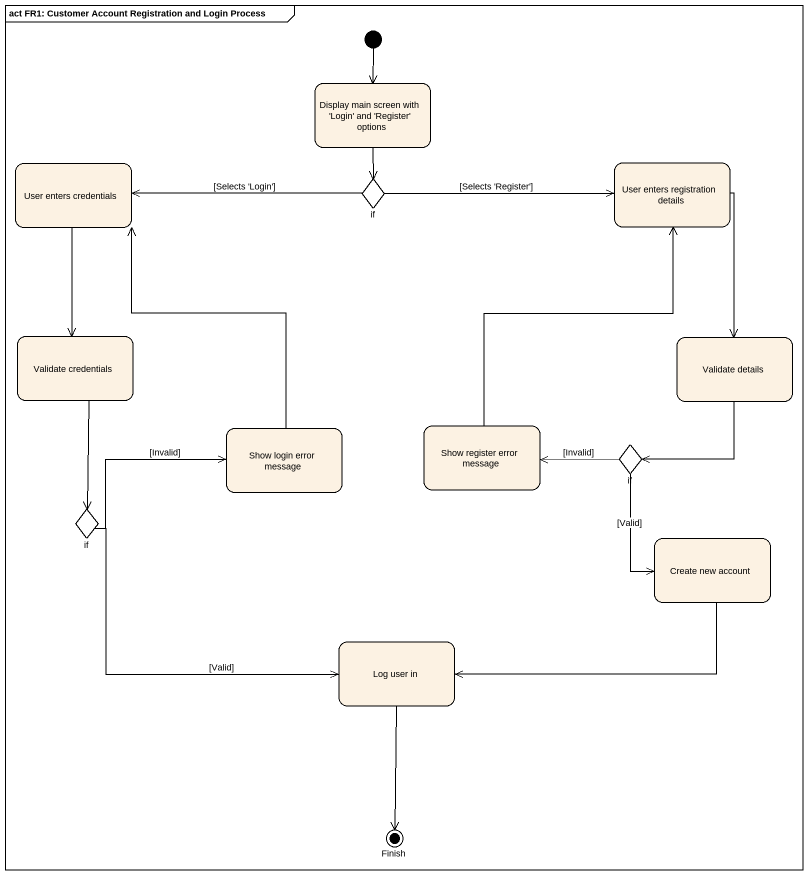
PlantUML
@startuml
mainframe act FR1: Customer Account Registration and Login Process
hide empty description
state "Display main screen with 'Login' and 'Register' options" as Display_main_screen_with
state "User enters credentials" as User_enters_credentials
state "if" as if_ <<choice>>
state "User enters registration details" as User_enters_registration
state "Validate credentials" as Validate_credentials
state "Validate details" as Validate_details
state "Show login error message" as Show_login_error_message
state "Show register error message" as Show_register_error_message
state "if" as if__2 <<choice>>
state "if" as if__3 <<choice>>
state "Create new account" as Create_new_account
state "Log user in" as Log_user_in
state Finish <<end>>
[*] --> Display_main_screen_with
Display_main_screen_with --> if_
User_enters_credentials --> Validate_credentials
if_ -left-> User_enters_credentials : [Selects 'Login']
if_ -right-> User_enters_registration : [Selects 'Register']
User_enters_registration --> Validate_details
Validate_credentials --> if__3
Validate_details --> if__2
Show_login_error_message -up-> User_enters_credentials
Show_register_error_message -up-> User_enters_registration
if__2 -left-> Show_register_error_message : [Invalid]
if__2 --> Create_new_account : [Valid]
if__3 -right-> Show_login_error_message : [Invalid]
if__3 -right-> Log_user_in : [Valid]
Create_new_account -left-> Log_user_in
Log_user_in --> Finish
@enduml
